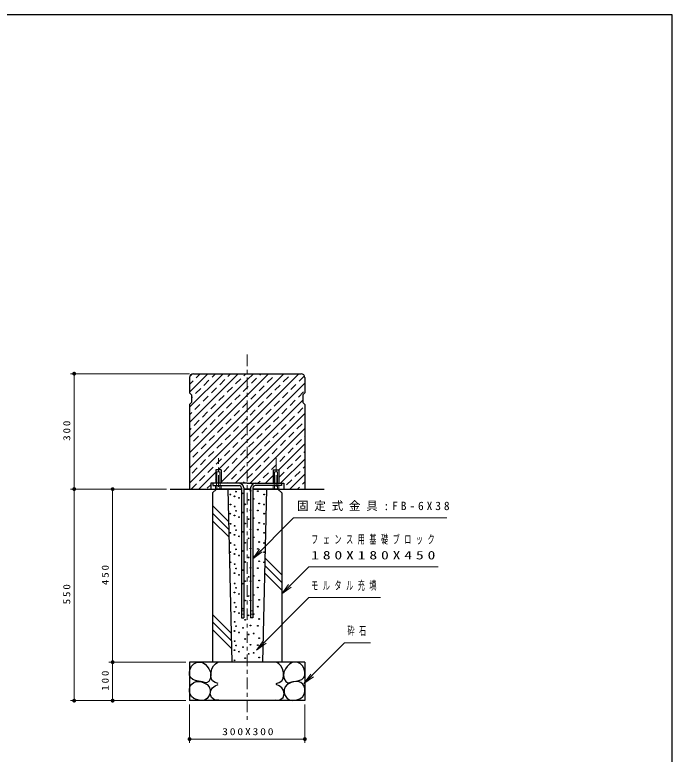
# Model space of a CAD drawing. Units: millimetres on the paper, scale 1:10. Extents: x -365 to 12, y -47 to 257.
# Drawn here: x -171 to 0, y 64.8 to 257 of the extents above; entities that cross this region are included whole.
import ezdxf

# ---------------------------------------------------------------- set-up
doc = ezdxf.new("R2010")
doc.units = ezdxf.units.MM
doc.linetypes.add('USER1', pattern=[4.5, 2.5, -2])
doc.linetypes.add('USER2', pattern=[6, 3, -1, 1, -1])
doc.layers.add('LY_1', color=7, linetype='Continuous', lineweight=13)
doc.layers.add('LY_2', color=7, linetype='Continuous', lineweight=13)
doc.styles.add('ＭＳ ゴシック', font='')
doc.styles.get('ＭＳ ゴシック').set_extended_font_data('MS Gothic')

# ---------------------------------------------------------------- blocks, each defined once
blk = doc.blocks.new('filled_dot')
at = {"color": 0, "linetype": 'Continuous', "lineweight": -2, "const_width": 1.25}
blk.add_lwpolyline([(-0.625, 0, 1), (0.625, 0, 1)], format="xyb", close=True, dxfattribs=at)

msp = doc.modelspace()

# ---------------------------------------------------------------- linework, layer by layer
at = {"layer": 'LY_1', "linetype": 'USER2'}
for p, q in [((-110.571, 168.691), (-110.571, 73.691)), ((-118.071, 134.291), (-118.071, 141.691)), ((-103.071, 134.291), (-103.071, 141.691)), ((-103.071, 141.191), (-103.071, 134.691))]:
    msp.add_line(p, q, dxfattribs=at)
at = {"layer": 'LY_1'}
for p, q in [((-125.571, 163.691), (-156.571, 163.691)), ((-155.571, 133.691), (-155.571, 163.691)), ((-125.571, 151.021), (-112.901, 163.691)), ((-125.571, 154.972), (-116.852, 163.691)), ((-125.571, 158.924), (-120.804, 163.691)), ((-125.549, 162.896), (-124.776, 163.67)), ((-123.838, 162.632), (-122.779, 163.691)), ((-119.707, 162.812), (-118.828, 163.691)), ((-115.576, 162.992), (-114.877, 163.691)), ((-111.445, 163.171), (-110.925, 163.691)), ((-110.571, 150.216), (-97.096, 163.691)), ((-110.571, 154.167), (-101.047, 163.691)), ((-110.571, 158.118), (-104.998, 163.691)), ((-110.571, 162.07), (-108.95, 163.691)), ((-107.314, 163.351), (-106.974, 163.691)), ((-103.183, 163.53), (-103.023, 163.691)), ((-125.571, 147.07), (-110.571, 162.07)), ((-125.571, 160.899), (-124.646, 161.824)), ((-121.862, 160.657), (-120.515, 162.004)), ((-117.731, 160.836), (-116.384, 162.183)), ((-113.6, 161.016), (-112.253, 162.363)), ((-109.469, 161.196), (-108.122, 162.543)), ((-105.338, 161.375), (-103.991, 162.722)), ((-101.207, 161.555), (-99.86, 162.902)), ((-97.077, 161.734), (-95.73, 163.081)), ((-124.017, 158.502), (-122.67, 159.849)), ((-119.886, 158.681), (-118.539, 160.028)), ((-115.755, 158.861), (-114.408, 160.208)), ((-111.625, 159.04), (-110.571, 160.094)), ((-110.571, 146.265), (-95.571, 161.265)), ((-110.571, 160.094), (-110.278, 160.387)), ((-107.494, 159.22), (-106.147, 160.567)), ((-103.363, 159.4), (-102.016, 160.747)), ((-99.232, 159.579), (-97.885, 160.926)), ((-125.571, 143.118), (-110.571, 158.118)), ((-125.071, 157.448), (-124.826, 157.693)), ((-122.042, 156.526), (-120.695, 157.873)), ((-117.911, 156.705), (-116.564, 158.053)), ((-113.78, 156.885), (-112.433, 158.232)), ((-109.649, 157.065), (-108.302, 158.412)), ((-105.518, 157.244), (-104.171, 158.591)), ((-101.387, 157.424), (-100.04, 158.771)), ((-97.256, 157.603), (-95.909, 158.951)), ((-124.197, 154.371), (-122.85, 155.718)), ((-120.066, 154.55), (-118.719, 155.897)), ((-115.935, 154.73), (-114.588, 156.077)), ((-111.804, 154.909), (-110.571, 156.143)), ((-110.571, 142.313), (-96.071, 156.813)), ((-110.571, 156.143), (-110.457, 156.256)), ((-107.673, 155.089), (-106.326, 156.436)), ((-103.542, 155.269), (-102.195, 156.616)), ((-99.411, 155.448), (-98.064, 156.795)), ((-125.571, 139.167), (-110.571, 154.167)), ((-118.09, 152.575), (-116.743, 153.922)), ((-113.959, 152.754), (-112.612, 154.101)), ((-109.829, 152.934), (-108.481, 154.281)), ((-105.698, 153.113), (-104.351, 154.46)), ((-101.567, 153.293), (-100.22, 154.64)), ((-97.436, 153.473), (-96.089, 154.82)), ((-125.571, 152.997), (-125.005, 153.562)), ((-122.221, 152.395), (-120.874, 153.742)), ((-116.115, 150.599), (-114.768, 151.946)), ((-111.984, 150.778), (-110.637, 152.126)), ((-110.571, 138.362), (-95.571, 153.362)), ((-107.853, 150.958), (-106.506, 152.305)), ((-103.722, 151.138), (-102.375, 152.485)), ((-99.591, 151.317), (-98.244, 152.664)), ((-125.571, 135.216), (-110.571, 150.216)), ((-124.377, 150.24), (-123.03, 151.587)), ((-120.246, 150.419), (-118.899, 151.766)), ((-114.139, 148.623), (-112.792, 149.97)), ((-110.008, 148.803), (-108.661, 150.15)), ((-105.877, 148.982), (-104.53, 150.329)), ((-101.746, 149.162), (-100.399, 150.509)), ((-97.615, 149.342), (-96.268, 150.689)), ((-125.571, 149.045), (-125.185, 149.431)), ((-122.401, 148.264), (-121.054, 149.611)), ((-118.27, 148.444), (-116.923, 149.791)), ((-109.79, 135.191), (-95.571, 149.411)), ((-108.032, 146.827), (-106.685, 148.174)), ((-103.902, 147.007), (-102.555, 148.354)), ((-99.771, 147.186), (-98.424, 148.533)), ((-124.556, 146.109), (-123.209, 147.456)), ((-120.425, 146.288), (-119.078, 147.635)), ((-118.144, 138.691), (-110.571, 146.265)), ((-116.294, 146.468), (-114.947, 147.815)), ((-112.163, 146.648), (-110.816, 147.995)), ((-106.057, 144.852), (-104.71, 146.199)), ((-101.926, 145.031), (-100.579, 146.378)), ((-97.795, 145.211), (-96.448, 146.558)), ((-95.64, 147.366), (-95.571, 147.435)), ((-125.571, 145.094), (-125.364, 145.301)), ((-122.58, 144.133), (-121.233, 145.48)), ((-118.45, 144.313), (-117.103, 145.66)), ((-114.319, 144.492), (-112.972, 145.839)), ((-110.188, 144.672), (-108.841, 146.019)), ((-104.081, 142.876), (-102.734, 144.223)), ((-102.371, 138.659), (-95.571, 145.459)), ((-99.95, 143.055), (-98.603, 144.403)), ((-124.736, 141.978), (-123.389, 143.325)), ((-120.605, 142.157), (-119.258, 143.504)), ((-117.371, 135.513), (-110.571, 142.313)), ((-116.474, 142.337), (-115.127, 143.684)), ((-112.343, 142.517), (-110.996, 143.864)), ((-108.212, 142.696), (-106.865, 144.043)), ((-97.975, 141.08), (-96.628, 142.427)), ((-95.819, 143.235), (-95.571, 143.484)), ((-125.571, 141.143), (-125.544, 141.17)), ((-122.76, 140.002), (-121.413, 141.349)), ((-118.629, 140.182), (-117.282, 141.529)), ((-114.498, 140.361), (-113.151, 141.708)), ((-110.367, 140.541), (-109.02, 141.888)), ((-106.236, 140.721), (-104.889, 142.068)), ((-102.106, 140.9), (-100.758, 142.247)), ((-101.888, 135.191), (-95.571, 141.508)), ((-124.915, 137.847), (-123.568, 139.194)), ((-120.784, 138.027), (-119.437, 139.374)), ((-116.654, 138.206), (-115.306, 139.553)), ((-112.523, 138.386), (-111.176, 139.733)), ((-108.392, 138.565), (-107.045, 139.912)), ((-104.261, 138.745), (-102.914, 140.092)), ((-100.13, 138.925), (-98.783, 140.272)), ((-95.999, 139.104), (-95.571, 139.532)), ((-123.144, 133.691), (-118.771, 138.065)), ((-122.94, 135.871), (-121.593, 137.218)), ((-118.471, 135.191), (-118.471, 138.191)), ((-118.471, 138.191), (-117.671, 138.191)), ((-117.671, 135.191), (-117.671, 138.191)), ((-114.678, 136.23), (-113.331, 137.578)), ((-113.742, 135.191), (-110.571, 138.362)), ((-110.547, 136.41), (-109.2, 137.757)), ((-106.416, 136.59), (-105.069, 137.937)), ((-105.839, 135.191), (-103.771, 137.259)), ((-103.471, 135.191), (-103.471, 138.191)), ((-103.471, 138.191), (-102.671, 138.191)), ((-102.671, 135.191), (-102.671, 138.191)), ((-102.285, 136.769), (-100.938, 138.116)), ((-99.436, 133.691), (-95.571, 137.557)), ((-98.154, 136.949), (-96.807, 138.296)), ((-125.095, 133.716), (-123.748, 135.063)), ((-120.964, 133.896), (-120.071, 134.789)), ((-119.669, 135.191), (-119.617, 135.243)), ((-118.809, 136.051), (-118.771, 136.089)), ((-118.79, 134.591), (-118.79, 133.791)), ((-118.431, 133.791), (-118.431, 134.591)), ((-117.712, 133.791), (-117.712, 134.591)), ((-117.352, 134.591), (-117.352, 133.791)), ((-115.717, 135.191), (-115.486, 135.422)), ((-111.766, 135.191), (-111.355, 135.602)), ((-107.815, 135.191), (-107.224, 135.781)), ((-103.863, 135.191), (-103.771, 135.284)), ((-103.79, 134.591), (-103.79, 133.791)), ((-103.431, 133.791), (-103.431, 134.591)), ((-102.712, 133.791), (-102.712, 134.591)), ((-102.352, 134.591), (-102.352, 133.791)), ((-100.309, 134.794), (-98.962, 136.141)), ((-96.179, 134.973), (-95.571, 135.581)), ((-131.571, 133.691), (-156.571, 133.691)), ((-155.571, 78.691), (-155.571, 133.691)), ((-145.571, 88.691), (-145.571, 133.691)), ((-117.352, 133.791), (-118.79, 133.791)), ((-103.79, 133.791), (-102.352, 133.791)), ((-97.461, 133.691), (-96.987, 134.165)), ((-115.451, 125.287), (-119.571, 129.407)), ((-115.406, 123.262), (-119.571, 127.427)), ((-115.361, 121.237), (-119.571, 125.448)), ((-109.109, 115.589), (-107.341, 118.064)), ((-109.109, 115.589), (-106.987, 117.71)), ((-106.634, 117.357), (-109.109, 115.589)), ((-101.571, 111.407), (-105.903, 115.74)), ((-101.571, 109.427), (-105.946, 113.803)), ((-101.571, 107.448), (-105.989, 111.866)), ((-101.571, 106.423), (-99.803, 108.898)), ((-101.571, 106.423), (-99.449, 108.544)), ((-99.096, 108.191), (-101.571, 106.423)), ((-114.808, 96.36), (-119.571, 101.123)), ((-114.763, 94.335), (-119.571, 99.143)), ((-114.718, 92.31), (-119.571, 97.163)), ((-108.136, 91.858), (-106.368, 94.333)), ((-108.136, 91.858), (-106.015, 93.979)), ((-105.661, 93.626), (-108.136, 91.858)), ((-126.571, 88.691), (-146.571, 88.691)), ((-145.571, 78.691), (-145.571, 88.691)), ((-95.821, 83.111), (-94.053, 85.586)), ((-95.821, 83.111), (-93.699, 85.232)), ((-93.346, 84.879), (-95.821, 83.111)), ((-126.571, 78.691), (-156.571, 78.691)), ((-125.571, 77.691), (-125.571, 67.691)), ((-95.571, 77.691), (-95.571, 67.691)), ((-95.571, 68.691), (-125.571, 68.691))]:
    msp.add_line(p, q, dxfattribs=at)
at = {"layer": 'LY_1', "color": 3, "lineweight": 25}
for p, q in [((-124.571, 163.691), (-96.571, 163.691)), ((-125.571, 162.691), (-125.571, 158.691)), ((-95.571, 162.691), (-95.571, 158.691)), ((-125.071, 158.191), (-125.571, 158.691)), ((-125.071, 158.191), (-125.071, 156.191)), ((-96.071, 158.191), (-95.571, 158.691)), ((-96.071, 158.191), (-96.071, 156.191)), ((-125.571, 155.691), (-125.071, 156.191)), ((-95.571, 155.691), (-96.071, 156.191)), ((-125.571, 155.691), (-125.571, 133.691)), ((-95.571, 155.691), (-95.571, 133.691)), ((-118.771, 138.691), (-118.771, 135.191)), ((-117.371, 138.691), (-118.771, 138.691)), ((-117.371, 138.691), (-117.371, 135.191)), ((-103.771, 138.691), (-103.771, 135.191)), ((-103.771, 138.691), (-102.371, 138.691)), ((-102.371, 138.691), (-102.371, 135.191)), ((-118.771, 135.191), (-120.071, 135.191)), ((-120.071, 135.191), (-120.071, 133.691)), ((-119.471, 135.191), (-119.471, 134.591)), ((-119.471, 134.591), (-112.671, 134.591)), ((-110.571, 135.191), (-118.771, 135.191)), ((-110.571, 135.191), (-102.371, 135.191)), ((-101.671, 134.591), (-108.471, 134.591)), ((-102.371, 135.191), (-101.071, 135.191)), ((-101.671, 135.191), (-101.671, 134.591)), ((-101.071, 135.191), (-101.071, 133.691)), ((-118.571, 133.691), (-119.571, 132.691)), ((-119.571, 132.691), (-119.571, 88.691)), ((-112.071, 133.691), (-118.571, 133.691)), ((-115.571, 133.691), (-114.571, 88.691)), ((-112.071, 133.991), (-112.071, 100.191)), ((-111.471, 133.991), (-111.471, 100.191)), ((-109.671, 133.691), (-111.471, 133.691)), ((-109.671, 133.991), (-109.671, 100.191)), ((-109.071, 133.991), (-109.071, 100.191)), ((-102.571, 133.691), (-109.071, 133.691)), ((-105.571, 133.691), (-106.571, 88.691)), ((-105.571, 133.691), (-105.571, 133.552)), ((-102.571, 133.691), (-101.571, 132.691)), ((-101.571, 132.691), (-101.571, 88.691)), ((-112.071, 100.191), (-111.471, 100.191)), ((-109.071, 100.191), (-109.671, 100.191)), ((-95.571, 88.691), (-125.571, 88.691)), ((-125.571, 88.691), (-125.571, 78.691)), ((-95.571, 88.691), (-95.571, 78.691)), ((-95.571, 78.691), (-125.571, 78.691))]:
    msp.add_line(p, q, dxfattribs=at)
at = {"layer": 'LY_1', "linetype": 'USER1'}
for p, q in [((-118.521, 135.191), (-118.521, 134.591)), ((-117.621, 135.191), (-117.621, 134.591)), ((-103.521, 135.191), (-103.521, 134.591)), ((-102.621, 135.191), (-102.621, 134.591)), ((-112.071, 102.041), (-111.471, 102.041)), ((-109.071, 102.041), (-109.671, 102.041)), ((-112.071, 101.141), (-111.471, 101.141)), ((-109.071, 101.141), (-109.671, 101.141))]:
    msp.add_line(p, q, dxfattribs=at)
at = {"layer": 'LY_1', "color": 20, "lineweight": 25}
for p, q in [((-130.571, 133.691), (-112.071, 133.691)), ((-111.471, 133.691), (-109.671, 133.691)), ((-109.071, 133.691), (-90.571, 133.691))]:
    msp.add_line(p, q, dxfattribs=at)
at = {"layer": 'LY_1'}
for points in [[(-109.109, 115.589), (-98.502, 126.196), (-58.608, 126.196)], [(-101.571, 106.423), (-94.5, 113.494), (-60.932, 113.494)], [(-108.136, 91.858), (-94.5, 105.494), (-75.932, 105.494)], [(-95.821, 83.111), (-85.214, 93.717), (-78.483, 93.717)]]:
    msp.add_lwpolyline(points, dxfattribs=at)
at = {"layer": 'LY_1', "color": 3, "lineweight": 25}
for points in [[(-123.246, 83.752), (-124.018, 83.889), (-124.746, 84.191), (-125.3, 84.678), (-125.571, 85.328), (-125.597, 86.083), (-125.421, 86.852), (-125.034, 87.626), (-124.475, 88.239), (-123.77, 88.624), (-123.003, 88.73), (-122.24, 88.584), (-121.546, 88.187), (-120.971, 87.61), (-120.508, 86.933), (-120.135, 86.118), (-120.025, 85.202), (-120.198, 84.384), (-120.586, 83.687), (-121.152, 83.349), (-121.661, 83.418), (-122.199, 83.591), (-122.724, 83.693)], [(-97.895, 83.752), (-97.124, 83.889), (-96.395, 84.191), (-95.842, 84.678), (-95.571, 85.328), (-95.545, 86.083), (-95.721, 86.852), (-96.108, 87.626), (-96.666, 88.239), (-97.372, 88.624), (-98.138, 88.73), (-98.902, 88.584), (-99.595, 88.187), (-100.17, 87.61), (-100.633, 86.933), (-101.007, 86.118), (-101.117, 85.202), (-100.944, 84.384), (-100.556, 83.687), (-99.989, 83.349), (-99.481, 83.418), (-98.942, 83.591), (-98.418, 83.693)], [(-123.045, 78.799), (-123.771, 78.971), (-124.451, 79.29), (-125.018, 79.766), (-125.39, 80.351), (-125.583, 81.026), (-125.582, 81.739), (-125.381, 82.416), (-125.008, 83.004), (-124.494, 83.43), (-123.874, 83.643), (-123.188, 83.667), (-122.481, 83.551), (-121.675, 83.279), (-120.978, 82.855), (-120.468, 82.262), (-120.218, 81.548), (-120.205, 80.764), (-120.428, 80.007), (-120.962, 79.288), (-121.716, 78.84), (-122.377, 78.73)], [(-98.097, 78.799), (-97.371, 78.971), (-96.69, 79.29), (-96.124, 79.766), (-95.752, 80.351), (-95.558, 81.026), (-95.56, 81.739), (-95.761, 82.416), (-96.134, 83.004), (-96.647, 83.43), (-97.268, 83.643), (-97.953, 83.667), (-98.66, 83.551), (-99.466, 83.279), (-100.164, 82.855), (-100.674, 82.262), (-100.923, 81.548), (-100.936, 80.764), (-100.714, 80.007), (-100.179, 79.288), (-99.425, 78.84), (-98.764, 78.73)]]:
    msp.add_lwpolyline(points, close=True, dxfattribs=at)
for points in [[(-118.092, 83.188), (-118.93, 83.385), (-119.622, 83.833), (-119.953, 84.455), (-120.048, 85.212), (-119.985, 86.007), (-119.763, 86.935), (-119.341, 87.738), (-118.812, 88.284), (-118.173, 88.705)], [(-103.049, 83.188), (-102.212, 83.385), (-101.519, 83.833), (-101.189, 84.455), (-101.094, 85.212), (-101.157, 86.007), (-101.379, 86.935), (-101.801, 87.738), (-102.329, 88.284), (-102.969, 88.705)], [(-118.012, 78.92), (-118.556, 78.819), (-119.099, 78.88), (-119.888, 79.508), (-120.226, 80.491), (-120.054, 81.29), (-119.582, 81.98), (-118.912, 82.542), (-118.133, 82.906)], [(-103.13, 78.92), (-102.586, 78.819), (-102.043, 78.88), (-101.253, 79.508), (-100.915, 80.491), (-101.088, 81.29), (-101.56, 81.98), (-102.23, 82.542), (-103.009, 82.906)]]:
    msp.add_lwpolyline(points, dxfattribs=at)
for centre in [(-113.467, 133.032), (-111.65, 132.602), (-109.701, 133.23), (-107.818, 133.131), (-114.964, 132.309), (-113.864, 131.809), (-112.707, 131.413), (-110.196, 130.884), (-108.875, 131.148), (-106.178, 132.309), (-114.931, 129.666), (-113.83, 129.166), (-111.088, 129.728), (-107.454, 129.926), (-106.211, 129.666), (-114.964, 127.309), (-113.864, 126.809), (-113.467, 128.032), (-111.65, 127.602), (-109.701, 128.23), (-107.818, 128.131), (-106.178, 127.309), (-112.707, 126.413), (-110.196, 125.884), (-108.875, 126.148), (-107.454, 124.926), (-114.931, 124.666), (-113.83, 124.166), (-113.467, 123.032), (-111.088, 124.728), (-109.701, 123.23), (-107.818, 123.131), (-106.211, 124.666), (-114.964, 122.309), (-113.864, 121.809), (-112.707, 121.413), (-111.65, 122.602), (-108.875, 121.148), (-106.178, 122.309), (-114.931, 119.666), (-113.83, 119.166), (-111.088, 119.728), (-110.196, 120.884), (-107.454, 119.926), (-106.211, 119.666), (-114.964, 117.309), (-113.467, 118.032), (-111.65, 117.602), (-109.701, 118.23), (-107.818, 118.131), (-106.178, 117.309), (-113.864, 116.809), (-112.707, 116.413), (-110.196, 115.884), (-108.875, 116.148), (-114.931, 114.666), (-113.83, 114.166), (-111.088, 114.728), (-107.454, 114.926), (-106.211, 114.666), (-113.864, 111.809), (-113.467, 113.032), (-112.707, 111.413), (-111.65, 112.602), (-109.701, 113.23), (-107.818, 113.131), (-111.088, 109.728), (-110.196, 110.884), (-109.701, 109.73), (-108.875, 111.148), (-107.454, 109.926), (-113.83, 109.166), (-113.467, 108.032), (-111.65, 109.102), (-107.818, 108.131), (-113.864, 106.809), (-112.707, 106.413), (-110.196, 105.884), (-108.875, 106.148), (-113.83, 104.166), (-111.088, 104.728), (-109.701, 104.73), (-107.454, 104.926), (-113.864, 101.809), (-113.467, 103.032), (-111.65, 102.602), (-107.818, 103.131), (-112.707, 101.413), (-110.196, 100.884), (-108.875, 101.148), (-107.454, 99.926), (-113.83, 99.166), (-113.467, 98.032), (-111.088, 99.728), (-109.701, 98.23), (-107.818, 98.131), (-113.864, 96.809), (-112.707, 96.413), (-111.65, 97.602), (-108.875, 96.148), (-113.83, 94.166), (-111.088, 94.728), (-110.196, 95.884), (-107.454, 94.926), (-113.467, 93.032), (-111.65, 92.602), (-109.701, 93.23), (-107.818, 93.131), (-113.864, 91.809), (-112.707, 91.413), (-110.196, 90.884), (-108.875, 91.148), (-113.83, 89.166), (-111.088, 89.728), (-107.454, 89.926)]:
    msp.add_circle(centre, 0.1, dxfattribs=at)
for centre, radius, start, end in [((-124.571, 162.691), 1, 90, 179.99999), ((-96.571, 162.691), 1, 0, 90), ((-112.671, 133.991), 1.2, 0.00001, 90), ((-112.671, 133.991), 0.6, 0.00001, 90), ((-108.471, 133.991), 1.2, 90, 179.99999), ((-108.471, 133.991), 0.6, 90, 179.99999)]:
    msp.add_arc(centre, radius, start, end, dxfattribs=at)
at = {"layer": 'LY_2', "color": 20, "lineweight": 25}
for p, q in [((0, 257), (-365, 257)), ((0, 0), (0, 257))]:
    msp.add_line(p, q, dxfattribs=at)

# ---------------------------------------------------------------- block references
at = {"layer": 'LY_1', "xscale": 0.4, "yscale": 0.4}
for p, rotation in [((-155.571, 163.691), 270), ((-155.571, 133.691), 270), ((-155.571, 133.691), 90), ((-145.571, 133.691), 270), ((-145.571, 88.691), 90), ((-155.571, 78.691), 90), ((-145.571, 78.691), 90), ((-95.571, 68.691), 180)]:
    msp.add_blockref('filled_dot', p, dxfattribs=dict(at, rotation=rotation))
msp.add_blockref('filled_dot', (-125.571, 68.691), dxfattribs=at)

# ---------------------------------------------------------------- texts
at = {"layer": 'LY_1', "char_height": 1.833, "attachment_point": 8, "rotation": 90, "style": 'ＭＳ ゴシック'}
for s, insert in [('\\T1.33;\\W1.15;300', (-156.571, 149.108)), ('\\T1.33;\\W1.15;450', (-146.571, 111.583)), ('\\T1.33;\\W1.15;550', (-156.571, 106.583)), ('\\T1.33;\\W1.15;100', (-146.571, 84.12))]:
    msp.add_mtext(s, dxfattribs=dict(at, insert=insert))
at = {"layer": 'LY_1', "style": 'ＭＳ ゴシック'}
for s, insert, char_height, attachment_point in [('\\T1.5;固定式金具:FB-6X38', (-97.608, 129.196), 2.199, 4), ('\\T1.64;\\W0.6;フェンス用基礎ブロック', (-93.932, 120.494), 2.199, 4), ('\\T1.5;\\W1.35;180X180X450', (-93.932, 116.494), 2.199, 4), ('\\T1.64;\\W0.6;モルタル充填', (-93.932, 108.494), 2.199, 4), ('\\T1.64;\\W0.6;砕石', (-84.483, 96.717), 2.199, 4), ('\\T1.32;\\W1.2;300X300', (-110.161, 69.691), 1.833, 8)]:
    msp.add_mtext(s, dxfattribs=dict(at, insert=insert, char_height=char_height, attachment_point=attachment_point))

doc.saveas('drawing.dxf')
